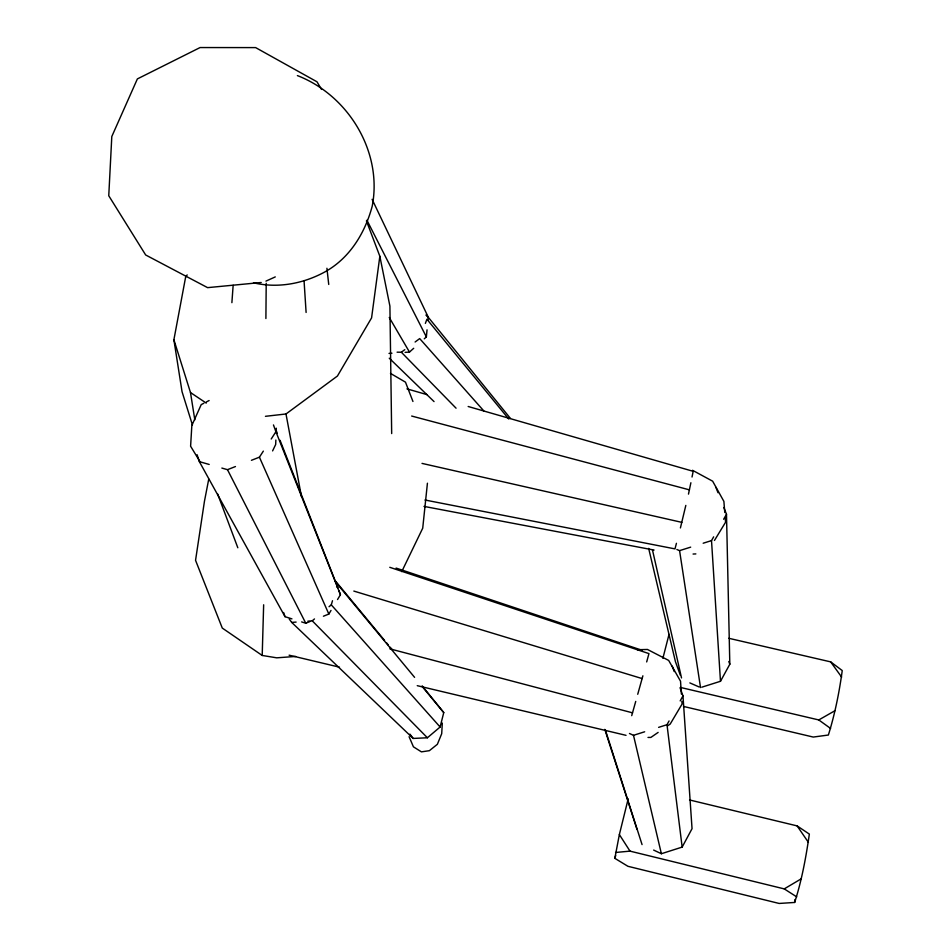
<?xml version="1.0" encoding="UTF-8"?>
<svg xmlns="http://www.w3.org/2000/svg" width="951" height="951" viewBox="0 0 951 951"><rect width="100%" height="100%" fill="white"/><g stroke="black" fill="none" stroke-linecap="round" stroke-linejoin="round"><path stroke-width="1.43" d="M265.9 318.526L266.209 283.279M295.713 656.44L276.729 657.83L262.203 655.453L263.653 604.788M275.849 440.04L275.683 444.474L272.604 450.905M276.123 432.646L276.289 428.2M442.31 723.057L441.704 733.708L437.365 744.3L429.376 750.684L421.412 751.861L413.423 746.82L409.085 736.68M231.889 302.668L233.15 285.288M683.507 706.438L813.26 737.061L828.369 735.028C834.907 714.058 839.293 692.28 842.241 670.562L830.663 661.872L728.787 638.287M424.265 338.818L426.369 336.927L427.035 329.854M427.974 319.94L428.235 317.111L372.114 199.33M427.427 483.215L422.72 528.197L401.738 571.634M628.207 798.792L619.363 834.574L614.833 858.325L627.91 866.29L779.142 903.45L794.656 902.451C801.8 880.305 806.032 857.101 809.349 834.098L797.116 825.896L689.534 799.957M794.656 902.451L795 899.515M366.42 220.87L379.841 256.259L371.579 317.896L337.439 376.025L285.989 413.982L265.448 416.312M192.435 424.978L182.045 391.681L173.89 339.757L185.576 277.347L187.157 274.898M208.744 479.126L204.453 501.272L195.549 560.317L222.284 628.076L262.203 655.453M688.476 494.116L690.89 482.739M692.031 477.022L693.172 471.316L468.165 406.493M680.405 527.948L685.826 505.409M662.883 658.318L669.028 634.353M289.259 619.065L291.719 622.429L413.174 738.44L427.391 737.774L440.111 727.016L443.76 712.584L422.196 685.944M676.434 543.306L674.984 548.893L424.942 500M637.729 694.278L642.888 675.804M646.68 661.932L648.951 653.61L389.779 567.307M631.714 715.651L635.732 701.41M329.046 606.726L331.281 604.86L332.505 600.723M336.595 586.922L337.415 584.164L334.859 580.883M614.833 858.325L615.713 855.543M425.37 323.388L426.916 319.239L508.761 419.011M653.646 850.075L661.373 853.725L682.152 847.103L692.043 828.678L682.973 695.894L680.06 687.787M701.862 687.169L720.478 681.285L729.821 664.226L726.493 514.241L723.854 507.513M682.152 847.103L666.996 724.71L669.076 720.953M680.191 700.899L682.973 695.894M720.478 681.285L711.514 540.608L713.654 536.84M723.64 519.258L726.493 514.241M323.423 616.224L328.844 614.061L331.019 610.435M337.534 599.546L340.434 594.696L338.913 590.547M714.463 540.453L725.565 522.254L725.233 518.081M251.433 460.308L259.421 457.181L263.344 451.119M271.213 439.005L275.921 431.73L273.46 424.931M405.09 352.357L409.477 352.072L413.697 348.292M307.851 621.158L312.249 620.813L314.484 618.935M397.09 352.179L401.346 352.227L404.793 349.671M415.111 342.003L419.688 338.592L483.702 410.784M658.128 732.413L650.888 737.417L648 737.441M667.792 725.72L670.205 724.044L682.057 704.085L681.867 701.22M615.547 852.476L630.002 851.133L784.242 888.888L801.087 878.914M680.5 687.454L818.787 719.943L834.883 710.754M203.859 403.26L201.22 404.615L191.84 425.489L190.604 446.221L200.185 462.008M206.486 401.893L209.113 400.537M265.947 281.116L275.279 276.907M301.633 621.918L305.782 623.226L309.848 621.609M221.856 468.07L227.479 469.675L235.456 466.549M629.467 733.483L633.497 735.313L644.659 731.783M658.615 727.36L666.996 724.71M676.862 549.5L679.573 550.629L690.676 547.146M703.181 543.223L711.514 540.608M261.216 282.495L207.591 287.642L145.669 254.975L108.759 195.751L111.802 136.516L137.372 78.921L200.09 47.55L255.629 47.598L316.992 81.798L321.497 89.37M291.719 622.429L296.118 622.085M389.018 353.415L391.943 353.225M693.065 554.041L695.859 553.91M637.384 649.735L647.465 649.462L668.672 660.422L680.536 681.201L681.392 694.075M253.489 282.804C276.967 288.343 301.503 284.076 322.758 273.056C348.779 259.635 364.744 233.97 372.186 206.308C382.825 151.922 348.399 95.314 297.39 75.593M423.991 506.396L654.05 550.058M422.018 463.399L681.855 522.361M289.104 655.18L339.495 667.174M417.251 685.671L626.031 735.337M389.862 648.844L632.522 712.834M411.652 416.039L689.463 489.872M197.107 454.733L199.353 461.639L209.196 464.457M406.933 388.852L426.868 394.594M353.82 591.07L642.127 678.574M199.353 461.639L285.027 616.688L291.945 618.875M396.103 568.08L641.961 650.234M689.855 682.901L699.199 687.002M692.506 470.293L712.644 481.182L723.889 501.391L724.781 512.518M390.445 373.374L405.483 382.159L412.948 401.477M784.242 888.888L796.712 896.876M173.89 339.757L190.485 392.537L206.248 403.093M818.787 719.943L830.592 728.454M426.072 315.15L428.235 317.111M389.268 358.206L434.036 401.584M312.249 620.813L427.391 737.774M401.346 352.227L456.064 408.193M331.281 604.86L440.111 727.016M335.679 581.263L384.573 640.427M386.463 642.71L388.341 644.98M390.219 647.262L392.097 649.533M337.415 584.164L414.588 677.35M422.113 686.444L443.76 712.584M426.333 314.9L510.449 418.452M409.929 734.124L413.174 738.44M830.663 661.872L841.647 677.088M797.116 825.896L808.433 842.384M619.363 834.574L630.002 851.133M389.256 317.468L409.477 352.072M366.92 220.204L426.369 336.927M227.479 469.675L305.782 623.226M259.421 457.181L328.844 614.061M275.921 431.73L340.434 594.696M276.242 430.66L277.323 433.418M280.046 440.301L337.902 587.777M715.913 487.34L718.029 492.725M217.624 493.902L237.821 547.764M728.787 661.516L729.821 664.226M680.369 675.281L675.436 661.634L648.665 548.394M672.274 666.164L674.223 671.572M283.6 612.492L285.027 616.688M636.98 829.367L604.8 729.381M605.288 729.702L642.056 844.595M633.497 735.313L661.373 853.725M652.434 549.785L681.522 677.944M301.443 496.505L285.989 413.982M379.841 256.259L389.91 306.115L391.681 433.573M190.485 392.537L194.824 419.878M679.573 550.629L700.53 687.585M326.918 268.265L328.737 284.456M304.047 280.616L306.103 312.451"/></g></svg>
